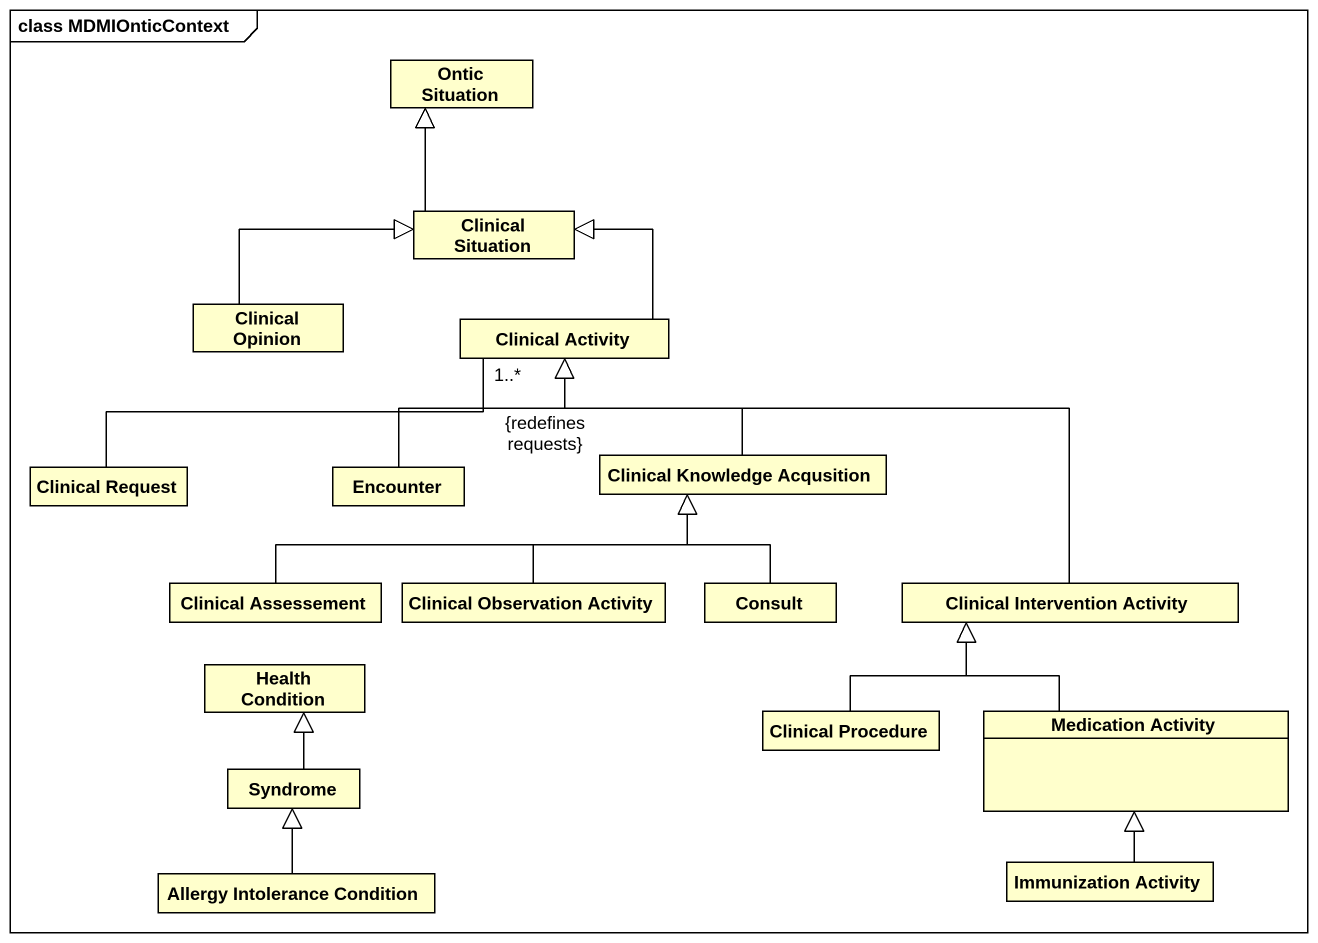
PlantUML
@startuml
mainframe class MDMIOnticContext
hide circle
hide empty members
class "Ontic Situation" as Ontic_Situation
class "Clinical Situation" as Clinical_Situation
class "Clinical Opinion" as Clinical_Opinion
class "Clinical Activity" as Clinical_Activity
class "Clinical Request" as Clinical_Request
class Encounter
class "Clinical Knowledge Acqusition" as Clinical_Knowledge
class "Clinical Assessement" as Clinical_Assessement
class "Clinical Observation Activity" as Clinical_Observation
class Consult
class "Clinical Intervention Activity" as Clinical_Intervention
class "Health Condition" as Health_Condition
class Syndrome
class "Clinical Procedure" as Clinical_Procedure
class "Medication Activity" as Medication_Activity
class "Allergy Intolerance Condition" as Allergy_Intolerance
class "Immunization Activity" as Immunization_Activity
Clinical_Situation -up-|> Ontic_Situation
Clinical_Opinion -right-|> Clinical_Situation
Clinical_Activity -up-|> Clinical_Situation
Clinical_Request -right- "1..*\n{redefines requests}" Clinical_Activity
Encounter -up-|> Clinical_Activity
Clinical_Knowledge -up-|> Clinical_Activity
Clinical_Assessement -right-|> Clinical_Knowledge
Clinical_Observation -up-|> Clinical_Knowledge
Consult -up-|> Clinical_Knowledge
Clinical_Intervention -left-|> Clinical_Activity
Syndrome -up-|> Health_Condition
Clinical_Procedure -right-|> Clinical_Intervention
Medication_Activity -up-|> Clinical_Intervention
Allergy_Intolerance -up-|> Syndrome
Immunization_Activity -up-|> Medication_Activity
@enduml
